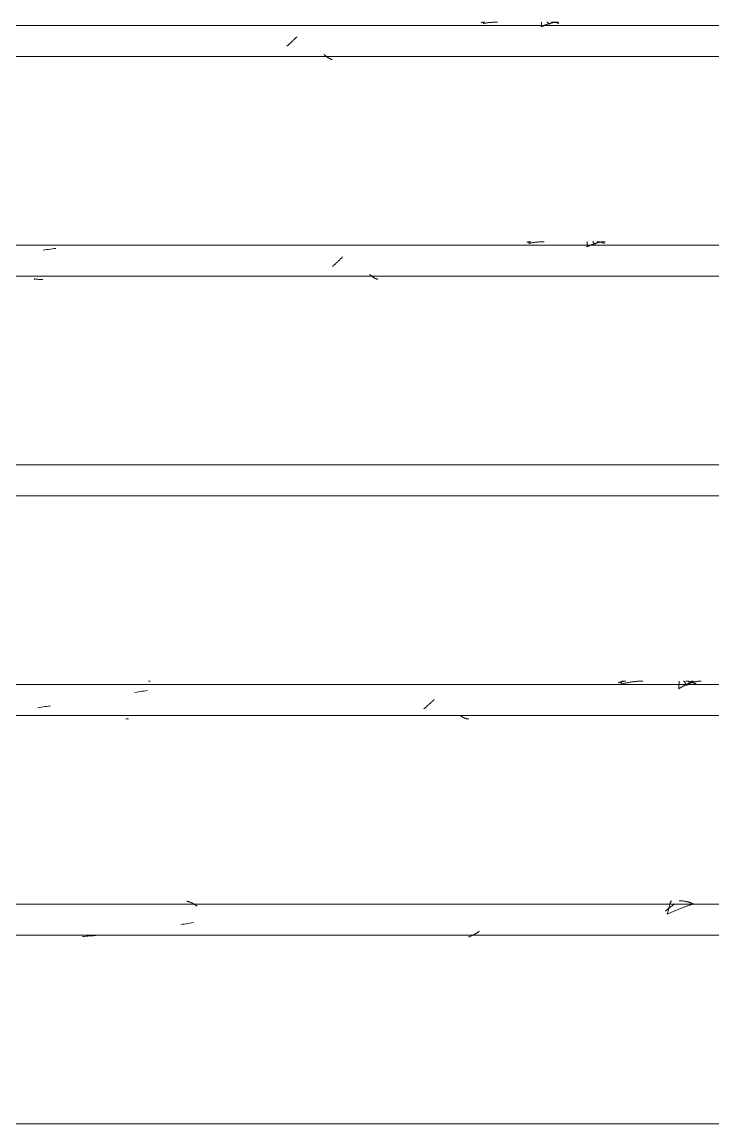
# Model space of a CAD drawing. Header units: millimetres. Extents: x -2100 to 124761, y -10432 to 93550.
# Drawn here: x 26282 to 26732, y -1000 to -283 of the extents above; entities that cross this region are included whole.
import ezdxf

# ---------------------------------------------------------------- set-up
doc = ezdxf.new("R2010")
doc.units = ezdxf.units.MM
doc.layers.add('NET CAT', color=3, linetype='Continuous', lineweight=5)
doc.layers.add('NET THAY 1', color=41, linetype='Continuous', lineweight=5)

# ---------------------------------------------------------------- blocks, each defined once
blk = doc.blocks.new('FP_4-MẶT ĐỨNG TRỤC A-Q')
at = {"layer": 'NET THAY 1'}
for p, q in [((31483.97, -857.14), (22887.32, -857.14)), ((26389.73, -855.17), (26389.44, -855.1)), ((26390.02, -855.24), (26389.73, -855.17)), ((26390.3, -855.32), (26390.02, -855.24)), ((26390.59, -855.41), (26390.3, -855.32)), ((26390.88, -855.5), (26390.59, -855.41)), ((26391.17, -855.6), (26390.88, -855.5)), ((26391.46, -855.7), (26391.17, -855.6)), ((26391.75, -855.82), (26391.46, -855.7)), ((26392.03, -855.93), (26391.75, -855.82)), ((26392.32, -856.06), (26392.03, -855.93)), ((26392.61, -856.19), (26392.32, -856.06)), ((26392.89, -856.32), (26392.61, -856.19)), ((26393.18, -856.47), (26392.89, -856.32)), ((26393.46, -856.62), (26393.18, -856.47)), ((26393.75, -856.77), (26393.46, -856.62)), ((26394.03, -856.93), (26393.75, -856.77)), ((26394.32, -857.1), (26394.03, -856.93)), ((26394.6, -857.27), (26394.32, -857.1)), ((26394.88, -857.44), (26394.6, -857.27)), ((26395.17, -857.63), (26394.88, -857.44)), ((26395.45, -857.81), (26395.17, -857.63)), ((26395.73, -858.01), (26395.45, -857.81)), ((26396.01, -858.2), (26395.73, -858.01)), ((26396.29, -858.41), (26396.01, -858.2)), ((26702.84, -859.87), (26702.59, -860.09)), ((26703.1, -859.66), (26702.84, -859.87)), ((26703.03, -859.54), (26702.9, -860.07)), ((26703.16, -859.04), (26703.03, -859.54)), ((26703.36, -859.46), (26703.1, -859.66)), ((26703.28, -858.55), (26703.16, -859.04)), ((26703.41, -858.09), (26703.28, -858.55)), ((26703.61, -859.25), (26703.36, -859.46)), ((26703.52, -857.66), (26703.41, -858.09)), ((26703.64, -857.25), (26703.52, -857.66)), ((26703.87, -859.05), (26703.61, -859.25)), ((26703.75, -856.88), (26703.64, -857.25)), ((26703.87, -856.53), (26703.75, -856.88)), ((26703.98, -856.21), (26703.87, -856.53)), ((26704.12, -858.86), (26703.87, -859.05)), ((26704.08, -855.92), (26703.98, -856.21)), ((26704.19, -855.66), (26704.08, -855.92)), ((26704.38, -858.66), (26704.12, -858.86)), ((26704.29, -855.44), (26704.19, -855.66)), ((26704.4, -855.25), (26704.29, -855.44)), ((26704.63, -858.48), (26704.38, -858.66)), ((26704.5, -855.09), (26704.4, -855.25)), ((26704.6, -854.97), (26704.5, -855.09)), ((26704.7, -854.88), (26704.6, -854.97)), ((26704.88, -858.29), (26704.63, -858.48)), ((26704.8, -854.83), (26704.7, -854.88)), ((26705.13, -858.11), (26704.88, -858.29)), ((26705.39, -857.94), (26705.13, -858.11)), ((26705.64, -857.76), (26705.39, -857.94)), ((26705.89, -857.6), (26705.64, -857.76)), ((26706.14, -857.43), (26705.89, -857.6)), ((26706.39, -857.27), (26706.14, -857.43)), ((26706.64, -857.12), (26706.39, -857.27)), ((26706.89, -856.97), (26706.64, -857.12)), ((26710.17, -854.82), (26709.84, -854.82)), ((26710.5, -854.84), (26710.17, -854.82)), ((26710.88, -859.76), (26710.41, -859.95)), ((26710.84, -854.86), (26710.5, -854.84)), ((26711.17, -854.88), (26710.84, -854.86)), ((26711.34, -859.58), (26710.88, -859.76)), ((26711.5, -854.91), (26711.17, -854.88)), ((26711.8, -859.4), (26711.34, -859.58)), ((26711.83, -854.94), (26711.5, -854.91)), ((26712.26, -859.23), (26711.8, -859.4)), ((26712.17, -854.98), (26711.83, -854.94)), ((26712.5, -855.03), (26712.17, -854.98)), ((26712.72, -859.06), (26712.26, -859.23)), ((26712.83, -855.07), (26712.5, -855.03)), ((26713.18, -858.89), (26712.72, -859.06)), ((26713.17, -855.13), (26712.83, -855.07)), ((26713.5, -855.19), (26713.17, -855.13)), ((26713.63, -858.72), (26713.18, -858.89)), ((26713.83, -855.25), (26713.5, -855.19)), ((26714.09, -858.55), (26713.63, -858.72)), ((26714.16, -855.32), (26713.83, -855.25)), ((26714.55, -858.39), (26714.09, -858.55)), ((26714.49, -855.4), (26714.16, -855.32)), ((26714.83, -855.48), (26714.49, -855.4)), ((26715.01, -858.23), (26714.55, -858.39)), ((26715.16, -855.56), (26714.83, -855.48)), ((26715.47, -858.08), (26715.01, -858.23)), ((26715.49, -855.65), (26715.16, -855.56)), ((26715.92, -857.92), (26715.47, -858.08)), ((26715.82, -855.75), (26715.49, -855.65)), ((26716.15, -855.84), (26715.82, -855.75)), ((26716.38, -857.78), (26715.92, -857.92)), ((26716.48, -855.95), (26716.15, -855.84)), ((26716.84, -857.63), (26716.38, -857.78)), ((26716.81, -856.06), (26716.48, -855.95)), ((26717.14, -856.17), (26716.81, -856.06)), ((26717.29, -857.49), (26716.84, -857.63)), ((26717.47, -856.29), (26717.14, -856.17)), ((26717.75, -857.35), (26717.29, -857.49)), ((26717.8, -856.41), (26717.47, -856.29)), ((26718.21, -857.21), (26717.75, -857.35)), ((26718.13, -856.54), (26717.8, -856.41)), ((26718.46, -856.67), (26718.13, -856.54)), ((26718.66, -857.08), (26718.21, -857.21)), ((26718.79, -856.81), (26718.46, -856.67)), ((26719.12, -856.95), (26718.66, -857.08)), ((26719.12, -856.95), (26718.79, -856.81)), ((26701.03, -861.43), (26700.77, -861.66)), ((26701.29, -861.2), (26701.03, -861.43)), ((26701.55, -860.97), (26701.29, -861.2)), ((26701.81, -860.74), (26701.55, -860.97)), ((26702.07, -860.52), (26701.81, -860.74)), ((26702.19, -862.98), (26702.04, -863.61)), ((26702.51, -863.39), (26702.04, -863.61)), ((26702.33, -860.3), (26702.07, -860.52)), ((26702.34, -862.37), (26702.19, -862.98)), ((26702.59, -860.09), (26702.33, -860.3)), ((26702.49, -861.77), (26702.34, -862.37)), ((26702.63, -861.19), (26702.49, -861.77)), ((26702.98, -863.17), (26702.51, -863.39)), ((26702.77, -860.62), (26702.63, -861.19)), ((26702.9, -860.07), (26702.77, -860.62)), ((26703.44, -862.96), (26702.98, -863.17)), ((26703.91, -862.74), (26703.44, -862.96)), ((26704.38, -862.53), (26703.91, -862.74)), ((26704.85, -862.32), (26704.38, -862.53)), ((26705.31, -862.11), (26704.85, -862.32)), ((26705.78, -861.91), (26705.31, -862.11)), ((26706.24, -861.7), (26705.78, -861.91)), ((26706.71, -861.5), (26706.24, -861.7)), ((26707.17, -861.3), (26706.71, -861.5)), ((26707.64, -861.1), (26707.17, -861.3)), ((26708.1, -860.9), (26707.64, -861.1)), ((26708.57, -860.71), (26708.1, -860.9)), ((26709.03, -860.51), (26708.57, -860.71)), ((26709.49, -860.32), (26709.03, -860.51)), ((26709.95, -860.13), (26709.49, -860.32)), ((26710.41, -859.95), (26709.95, -860.13)), ((26386.71, -870.16), (26385.52, -870.34)), ((26387.89, -869.97), (26386.71, -870.16)), ((26389.08, -869.78), (26387.89, -869.97)), ((26390.26, -869.59), (26389.08, -869.78)), ((26391.44, -869.4), (26390.26, -869.59)), ((26392.62, -869.21), (26391.44, -869.4)), ((26393.81, -869.02), (26392.62, -869.21)), ((22887.32, -877.14), (31483.97, -877.14)), ((26322.84, -878.04), (26321.64, -878.13)), ((26324.04, -877.95), (26322.84, -878.04)), ((26325.23, -877.86), (26324.04, -877.95)), ((26326.43, -877.76), (26325.23, -877.86)), ((26327.63, -877.66), (26326.43, -877.76)), ((26328.83, -877.56), (26327.63, -877.66)), ((26330.03, -877.45), (26328.83, -877.56)), ((26572.96, -878.37), (26572.65, -878.47)), ((26573.26, -878.26), (26572.96, -878.37)), ((26573.56, -878.14), (26573.26, -878.26)), ((26573.86, -878.02), (26573.56, -878.14)), ((26574.17, -877.89), (26573.86, -878.02)), ((26574.47, -877.76), (26574.17, -877.89)), ((26574.77, -877.63), (26574.47, -877.76)), ((26575.07, -877.49), (26574.77, -877.63)), ((26575.37, -877.34), (26575.07, -877.49)), ((26575.67, -877.19), (26575.37, -877.34)), ((26575.97, -877.04), (26575.67, -877.19)), ((26576.27, -876.88), (26575.97, -877.04)), ((26576.57, -876.72), (26576.27, -876.88)), ((26576.87, -876.55), (26576.57, -876.72)), ((26577.17, -876.38), (26576.87, -876.55)), ((26577.47, -876.2), (26577.17, -876.38)), ((26577.77, -876.02), (26577.47, -876.2)), ((26578.06, -875.84), (26577.77, -876.02)), ((26578.36, -875.65), (26578.06, -875.84)), ((26578.66, -875.46), (26578.36, -875.65)), ((26578.95, -875.27), (26578.66, -875.46)), ((26579.25, -875.07), (26578.95, -875.27)), ((26579.54, -874.86), (26579.25, -875.07)), ((26579.84, -874.66), (26579.54, -874.86))]:
    blk.add_line(p, q, dxfattribs=at)
blk = doc.blocks.new('FP_5-MẶT ĐỨNG TRỤC A-Q')
at = {"layer": 'NET THAY 1'}
for p, q in [((31454.24, -714.29), (22887.32, -714.29)), ((26364.9, -711.97), (26364.65, -711.96)), ((26365.16, -711.98), (26364.9, -711.97)), ((26365.42, -712), (26365.16, -711.98)), ((26365.68, -712.03), (26365.42, -712)), ((26670.59, -712.98), (26670.34, -713.09)), ((26670.84, -712.88), (26670.59, -712.98)), ((26671.09, -712.78), (26670.84, -712.88)), ((26671.34, -712.69), (26671.09, -712.78)), ((26671.59, -712.6), (26671.34, -712.69)), ((26671.84, -712.52), (26671.59, -712.6)), ((26671.85, -713.76), (26671.73, -714.12)), ((26672.18, -714), (26671.73, -714.12)), ((26672.09, -712.44), (26671.84, -712.52)), ((26671.96, -713.42), (26671.85, -713.76)), ((26672.07, -713.12), (26671.96, -713.42)), ((26672.18, -712.85), (26672.07, -713.12)), ((26672.34, -712.37), (26672.09, -712.44)), ((26672.29, -712.62), (26672.18, -712.85)), ((26672.63, -713.87), (26672.18, -714)), ((26672.39, -712.42), (26672.29, -712.62)), ((26672.59, -712.3), (26672.34, -712.37)), ((26672.5, -712.25), (26672.39, -712.42)), ((26672.6, -712.12), (26672.5, -712.25)), ((26672.84, -712.24), (26672.59, -712.3)), ((26672.7, -712.03), (26672.6, -712.12)), ((26673.08, -713.76), (26672.63, -713.87)), ((26672.8, -711.98), (26672.7, -712.03)), ((26673.09, -712.19), (26672.84, -712.24)), ((26673.53, -713.64), (26673.08, -713.76)), ((26673.33, -712.14), (26673.09, -712.19)), ((26673.58, -712.1), (26673.33, -712.14)), ((26673.98, -713.53), (26673.53, -713.64)), ((26673.83, -712.06), (26673.58, -712.1)), ((26674.08, -712.03), (26673.83, -712.06)), ((26674.42, -713.42), (26673.98, -713.53)), ((26674.33, -712), (26674.08, -712.03)), ((26674.58, -711.98), (26674.33, -712)), ((26674.87, -713.32), (26674.42, -713.42)), ((26674.82, -711.97), (26674.58, -711.98)), ((26675.07, -711.96), (26674.82, -711.97)), ((26675.32, -713.22), (26674.87, -713.32)), ((26675.77, -713.12), (26675.32, -713.22)), ((26676.21, -713.03), (26675.77, -713.12)), ((26676.66, -712.94), (26676.21, -713.03)), ((26677.11, -712.85), (26676.66, -712.94)), ((26677.55, -712.77), (26677.11, -712.85)), ((26678, -712.69), (26677.55, -712.77)), ((26678.45, -712.62), (26678, -712.69)), ((26678.89, -712.54), (26678.45, -712.62)), ((26679.34, -712.48), (26678.89, -712.54)), ((26679.79, -712.42), (26679.34, -712.48)), ((26680.23, -712.36), (26679.79, -712.42)), ((26680.68, -712.3), (26680.23, -712.36)), ((26681.12, -712.25), (26680.68, -712.3)), ((26681.57, -712.2), (26681.12, -712.25)), ((26682.01, -712.16), (26681.57, -712.2)), ((26682.46, -712.12), (26682.01, -712.16)), ((26682.9, -712.09), (26682.46, -712.12)), ((26683.35, -712.06), (26682.9, -712.09)), ((26683.79, -712.03), (26683.35, -712.06)), ((26684.24, -712.01), (26683.79, -712.03)), ((26684.68, -711.99), (26684.24, -712.01)), ((26685.13, -711.98), (26684.68, -711.99)), ((26685.57, -711.97), (26685.13, -711.98)), ((26686.02, -711.96), (26685.57, -711.97)), ((26709.5, -715.99), (26709.42, -716.98)), ((26709.57, -715.09), (26709.5, -715.99)), ((26709.62, -714.29), (26709.57, -715.09)), ((26709.67, -713.59), (26709.62, -714.29)), ((26709.7, -713.01), (26709.67, -713.59)), ((26709.74, -712.55), (26709.7, -713.01)), ((26709.76, -712.22), (26709.74, -712.55)), ((26710.08, -716.58), (26709.75, -716.77)), ((26709.78, -712.02), (26709.76, -712.22)), ((26710.4, -716.39), (26710.08, -716.58)), ((26710.72, -716.2), (26710.4, -716.39)), ((26711.05, -716.02), (26710.72, -716.2)), ((26711.37, -715.84), (26711.05, -716.02)), ((26711.69, -715.66), (26711.37, -715.84)), ((26712.01, -715.49), (26711.69, -715.66)), ((26712.33, -715.32), (26712.01, -715.49)), ((26712.65, -715.15), (26712.33, -715.32)), ((26712.59, -712), (26712.87, -712.14)), ((26712.97, -714.99), (26712.65, -715.15)), ((26712.87, -712.14), (26713.16, -712.37)), ((26713.29, -714.83), (26712.97, -714.99)), ((26713.16, -712.37), (26713.44, -712.69)), ((26713.61, -714.67), (26713.29, -714.83)), ((26713.44, -712.69), (26713.71, -713.09)), ((26713.93, -714.52), (26713.61, -714.67)), ((26713.71, -713.09), (26713.98, -713.58)), ((26714.25, -714.37), (26713.93, -714.52)), ((26713.98, -713.58), (26714.25, -714.15)), ((26714.31, -711.97), (26714.02, -711.96)), ((26714.25, -714.15), (26714.51, -714.79)), ((26714.57, -714.23), (26714.25, -714.37)), ((26714.6, -711.99), (26714.31, -711.97)), ((26714.7, -714.58), (26714.51, -714.79)), ((26714.89, -714.09), (26714.57, -714.23)), ((26714.89, -712.02), (26714.6, -711.99)), ((26714.89, -714.39), (26714.7, -714.58)), ((26715.18, -712.05), (26714.89, -712.02)), ((26715.21, -713.95), (26714.89, -714.09)), ((26715.08, -714.19), (26714.89, -714.39)), ((26715.27, -714.01), (26715.08, -714.19)), ((26715.47, -712.09), (26715.18, -712.05)), ((26715.52, -713.82), (26715.21, -713.95)), ((26715.46, -713.83), (26715.27, -714.01)), ((26715.65, -713.66), (26715.46, -713.83)), ((26715.76, -712.14), (26715.47, -712.09)), ((26715.84, -713.69), (26715.52, -713.82)), ((26715.83, -713.5), (26715.65, -713.66)), ((26716.05, -712.19), (26715.76, -712.14)), ((26716.02, -713.34), (26715.83, -713.5)), ((26716.16, -713.57), (26715.84, -713.69)), ((26716.21, -713.2), (26716.02, -713.34)), ((26716.34, -712.25), (26716.05, -712.19)), ((26716.47, -713.45), (26716.16, -713.57)), ((26716.39, -713.06), (26716.21, -713.2)), ((26716.63, -712.32), (26716.34, -712.25)), ((26716.58, -712.93), (26716.39, -713.06)), ((26716.79, -713.34), (26716.47, -713.45)), ((26716.77, -712.8), (26716.58, -712.93)), ((26716.92, -712.39), (26716.63, -712.32)), ((26716.95, -712.69), (26716.77, -712.8)), ((26717.11, -713.23), (26716.79, -713.34)), ((26717.21, -712.47), (26716.92, -712.39)), ((26717.14, -712.58), (26716.95, -712.69)), ((26717.42, -713.12), (26717.11, -713.23)), ((26717.32, -712.48), (26717.14, -712.58)), ((26717.5, -712.56), (26717.21, -712.47)), ((26717.5, -712.39), (26717.32, -712.48)), ((26717.74, -713.02), (26717.42, -713.12)), ((26717.69, -712.31), (26717.5, -712.39)), ((26717.78, -712.65), (26717.5, -712.56)), ((26717.87, -712.24), (26717.69, -712.31)), ((26718.05, -712.92), (26717.74, -713.02)), ((26718.07, -712.75), (26717.78, -712.65)), ((26718.05, -712.17), (26717.87, -712.24)), ((26718.24, -712.11), (26718.05, -712.17)), ((26718.37, -712.83), (26718.05, -712.92)), ((26718.36, -712.85), (26718.07, -712.75)), ((26718.42, -712.07), (26718.24, -712.11)), ((26718.65, -712.97), (26718.36, -712.85)), ((26718.68, -712.74), (26718.37, -712.83)), ((26718.6, -712.03), (26718.42, -712.07)), ((26718.79, -712), (26718.6, -712.03)), ((26718.94, -713.08), (26718.65, -712.97)), ((26719, -712.66), (26718.68, -712.74)), ((26718.97, -711.97), (26718.79, -712)), ((26719.22, -713.21), (26718.94, -713.08)), ((26719.15, -711.96), (26718.97, -711.97)), ((26719.31, -712.58), (26719, -712.66)), ((26719.51, -713.34), (26719.22, -713.21)), ((26719.63, -712.5), (26719.31, -712.58)), ((26719.79, -713.48), (26719.51, -713.34)), ((26719.94, -712.43), (26719.63, -712.5)), ((26720.08, -713.62), (26719.79, -713.48)), ((26720.26, -712.37), (26719.94, -712.43)), ((26720.37, -713.77), (26720.08, -713.62)), ((26720.57, -712.31), (26720.26, -712.37)), ((26720.65, -713.92), (26720.37, -713.77)), ((26720.88, -712.25), (26720.57, -712.31)), ((26720.94, -714.08), (26720.65, -713.92)), ((26721.2, -712.2), (26720.88, -712.25)), ((26721.51, -712.15), (26721.2, -712.2)), ((26721.82, -712.11), (26721.51, -712.15)), ((26722.14, -712.08), (26721.82, -712.11)), ((26722.45, -712.05), (26722.14, -712.08)), ((26722.76, -712.02), (26722.45, -712.05)), ((26723.08, -712), (26722.76, -712.02)), ((26723.39, -711.98), (26723.08, -712)), ((26723.7, -711.97), (26723.39, -711.98)), ((26724.02, -711.96), (26723.7, -711.97)), ((26356.89, -719.13), (26355.72, -719.31)), ((26358.05, -718.96), (26356.89, -719.13)), ((26359.22, -718.78), (26358.05, -718.96)), ((26360.39, -718.61), (26359.22, -718.78)), ((26361.56, -718.44), (26360.39, -718.61)), ((26362.73, -718.27), (26361.56, -718.44)), ((26363.9, -718.11), (26362.73, -718.27)), ((26709.75, -716.77), (26709.43, -716.97)), ((26293.77, -729.15), (26292.58, -729.33)), ((26294.95, -728.98), (26293.77, -729.15)), ((26296.14, -728.8), (26294.95, -728.98)), ((26297.33, -728.62), (26296.14, -728.8)), ((26298.51, -728.44), (26297.33, -728.62)), ((26299.7, -728.26), (26298.51, -728.44)), ((26300.89, -728.07), (26299.7, -728.26)), ((26543.93, -729.83), (26543.64, -730.06)), ((26544.22, -729.59), (26543.93, -729.83)), ((26544.5, -729.36), (26544.22, -729.59)), ((26544.79, -729.12), (26544.5, -729.36)), ((26545.08, -728.87), (26544.79, -729.12)), ((26545.36, -728.63), (26545.08, -728.87)), ((26545.65, -728.38), (26545.36, -728.63)), ((26545.94, -728.13), (26545.65, -728.38)), ((26546.22, -727.89), (26545.94, -728.13)), ((26546.5, -727.63), (26546.22, -727.89)), ((26546.79, -727.38), (26546.5, -727.63)), ((26547.07, -727.13), (26546.79, -727.38)), ((26547.35, -726.87), (26547.07, -727.13)), ((26547.63, -726.61), (26547.35, -726.87)), ((26547.91, -726.36), (26547.63, -726.61)), ((26548.19, -726.1), (26547.91, -726.36)), ((26548.47, -725.84), (26548.19, -726.1)), ((26548.75, -725.58), (26548.47, -725.84)), ((26549.03, -725.32), (26548.75, -725.58)), ((26549.31, -725.05), (26549.03, -725.32)), ((26549.58, -724.79), (26549.31, -725.05)), ((26549.86, -724.53), (26549.58, -724.79)), ((26550.14, -724.27), (26549.86, -724.53)), ((26550.41, -724.01), (26550.14, -724.27)), ((22887.32, -734.29), (31454.24, -734.29)), ((26350.26, -736.57), (26349.92, -736.55)), ((26350.59, -736.59), (26350.26, -736.57)), ((26350.93, -736.6), (26350.59, -736.59)), ((26351.26, -736.61), (26350.93, -736.6)), ((26351.6, -736.61), (26351.26, -736.61)), ((26567.92, -734.83), (26567.69, -734.67)), ((26568.14, -734.97), (26567.92, -734.83)), ((26568.37, -735.12), (26568.14, -734.97)), ((26568.59, -735.25), (26568.37, -735.12)), ((26568.82, -735.38), (26568.59, -735.25)), ((26569.04, -735.51), (26568.82, -735.38)), ((26569.26, -735.62), (26569.04, -735.51)), ((26569.49, -735.73), (26569.26, -735.62)), ((26569.71, -735.84), (26569.49, -735.73)), ((26569.93, -735.94), (26569.71, -735.84)), ((26570.16, -736.03), (26569.93, -735.94)), ((26570.38, -736.11), (26570.16, -736.03)), ((26570.6, -736.19), (26570.38, -736.11)), ((26570.82, -736.26), (26570.6, -736.19)), ((26571.05, -736.33), (26570.82, -736.26)), ((26571.27, -736.39), (26571.05, -736.33)), ((26571.49, -736.44), (26571.27, -736.39)), ((26571.71, -736.49), (26571.49, -736.44)), ((26571.93, -736.52), (26571.71, -736.49)), ((26572.15, -736.56), (26571.93, -736.52)), ((26572.38, -736.58), (26572.15, -736.56)), ((26572.6, -736.6), (26572.38, -736.58)), ((26572.82, -736.61), (26572.6, -736.6)), ((26573.04, -736.61), (26572.82, -736.61))]:
    blk.add_line(p, q, dxfattribs=at)
blk = doc.blocks.new('FP_6-MẶT ĐỨNG TRỤC A-Q')
at = {"layer": 'NET THAY 1'}
for p, q in [((31424.51, -571.43), (22887.32, -571.43)), ((22887.32, -591.43), (31424.51, -591.43))]:
    blk.add_line(p, q, dxfattribs=at)
blk = doc.blocks.new('FP_7-MẶT ĐỨNG TRỤC A-Q')
at = {"layer": 'NET THAY 1'}
for p, q in [((31394.78, -428.57), (22887.32, -428.57)), ((26610.88, -426.58), (26610.63, -426.64)), ((26611.12, -426.52), (26610.88, -426.58)), ((26611.37, -426.47), (26611.12, -426.52)), ((26611.61, -426.42), (26611.37, -426.47)), ((26611.86, -426.38), (26611.61, -426.42)), ((26612.1, -426.34), (26611.86, -426.38)), ((26612.15, -427.09), (26612.04, -427.34)), ((26612.49, -427.25), (26612.04, -427.34)), ((26612.34, -426.31), (26612.1, -426.34)), ((26612.25, -426.86), (26612.15, -427.09)), ((26612.35, -426.68), (26612.25, -426.86)), ((26612.59, -426.29), (26612.34, -426.31)), ((26612.45, -426.52), (26612.35, -426.68)), ((26612.55, -426.4), (26612.45, -426.52)), ((26612.95, -427.16), (26612.49, -427.25)), ((26612.65, -426.31), (26612.55, -426.4)), ((26612.83, -426.27), (26612.59, -426.29)), ((26612.75, -426.26), (26612.65, -426.31)), ((26613.08, -426.25), (26612.83, -426.27)), ((26613.4, -427.07), (26612.95, -427.16)), ((26613.32, -426.25), (26613.08, -426.25)), ((26613.85, -426.99), (26613.4, -427.07)), ((26614.3, -426.92), (26613.85, -426.99)), ((26614.76, -426.85), (26614.3, -426.92)), ((26615.21, -426.78), (26614.76, -426.85)), ((26615.66, -426.71), (26615.21, -426.78)), ((26616.11, -426.65), (26615.66, -426.71)), ((26616.56, -426.6), (26616.11, -426.65)), ((26617.01, -426.54), (26616.56, -426.6)), ((26617.46, -426.5), (26617.01, -426.54)), ((26617.91, -426.45), (26617.46, -426.5)), ((26618.36, -426.41), (26617.91, -426.45)), ((26618.82, -426.38), (26618.36, -426.41)), ((26619.27, -426.35), (26618.82, -426.38)), ((26619.72, -426.32), (26619.27, -426.35)), ((26620.17, -426.3), (26619.72, -426.32)), ((26620.62, -426.28), (26620.17, -426.3)), ((26621.07, -426.26), (26620.62, -426.28)), ((26621.52, -426.25), (26621.07, -426.26)), ((26621.97, -426.25), (26621.52, -426.25)), ((26649.84, -428.87), (26649.79, -429.63)), ((26650.11, -429.45), (26649.79, -429.62)), ((26649.89, -428.19), (26649.84, -428.87)), ((26649.92, -427.61), (26649.89, -428.19)), ((26649.96, -427.12), (26649.92, -427.61)), ((26649.98, -426.74), (26649.96, -427.12)), ((26650.01, -426.46), (26649.98, -426.74)), ((26650.03, -426.3), (26650.01, -426.46)), ((26650.43, -429.29), (26650.11, -429.45)), ((26650.76, -429.13), (26650.43, -429.29)), ((26651.08, -428.97), (26650.76, -429.13)), ((26651.4, -428.82), (26651.08, -428.97)), ((26651.72, -428.67), (26651.4, -428.82)), ((26652.03, -428.53), (26651.72, -428.67)), ((26652.35, -428.39), (26652.03, -428.53)), ((26652.67, -428.25), (26652.35, -428.39)), ((26652.99, -428.12), (26652.67, -428.25)), ((26653.31, -427.99), (26652.99, -428.12)), ((26653.63, -427.86), (26653.31, -427.99)), ((26653.45, -426.29), (26653.73, -426.42)), ((26653.94, -427.74), (26653.63, -427.86)), ((26653.73, -426.42), (26654.01, -426.65)), ((26654.26, -427.63), (26653.94, -427.74)), ((26654.01, -426.65), (26654.29, -426.96)), ((26654.58, -427.52), (26654.26, -427.63)), ((26654.29, -426.96), (26654.56, -427.36)), ((26654.56, -427.36), (26654.83, -427.84)), ((26654.9, -427.41), (26654.58, -427.52)), ((26655.02, -427.68), (26654.83, -427.84)), ((26655.21, -427.31), (26654.9, -427.41)), ((26655.21, -427.53), (26655.02, -427.68)), ((26655.53, -427.21), (26655.21, -427.31)), ((26655.4, -427.38), (26655.21, -427.53)), ((26655.59, -427.25), (26655.4, -427.38)), ((26655.84, -427.12), (26655.53, -427.21)), ((26655.78, -427.12), (26655.59, -427.25)), ((26655.97, -427), (26655.78, -427.12)), ((26656.16, -427.03), (26655.84, -427.12)), ((26656.16, -426.89), (26655.97, -427)), ((26656.34, -426.79), (26656.16, -426.89)), ((26656.48, -426.95), (26656.16, -427.03)), ((26656.53, -426.69), (26656.34, -426.79)), ((26656.68, -426.26), (26656.4, -426.25)), ((26656.79, -426.87), (26656.48, -426.95)), ((26656.72, -426.61), (26656.53, -426.69)), ((26656.97, -426.27), (26656.68, -426.26)), ((26656.91, -426.53), (26656.72, -426.61)), ((26657.11, -426.79), (26656.79, -426.87)), ((26657.09, -426.46), (26656.91, -426.53)), ((26657.25, -426.3), (26656.97, -426.27)), ((26657.28, -426.41), (26657.09, -426.46)), ((26657.42, -426.72), (26657.11, -426.79)), ((26657.54, -426.33), (26657.25, -426.3)), ((26657.47, -426.36), (26657.28, -426.41)), ((26657.74, -426.66), (26657.42, -426.72)), ((26657.65, -426.32), (26657.47, -426.36)), ((26657.83, -426.36), (26657.54, -426.33)), ((26657.84, -426.28), (26657.65, -426.32)), ((26658.05, -426.59), (26657.74, -426.66)), ((26658.11, -426.41), (26657.83, -426.36)), ((26658.02, -426.26), (26657.84, -426.28)), ((26658.21, -426.25), (26658.02, -426.26)), ((26658.37, -426.54), (26658.05, -426.59)), ((26658.4, -426.46), (26658.11, -426.41)), ((26658.68, -426.49), (26658.37, -426.54)), ((26658.68, -426.51), (26658.4, -426.46)), ((26658.99, -426.44), (26658.68, -426.49)), ((26658.97, -426.58), (26658.68, -426.51)), ((26659.25, -426.64), (26658.97, -426.58)), ((26659.31, -426.4), (26658.99, -426.44)), ((26659.54, -426.72), (26659.25, -426.64)), ((26659.62, -426.36), (26659.31, -426.4)), ((26659.82, -426.8), (26659.54, -426.72)), ((26659.94, -426.33), (26659.62, -426.36)), ((26660.11, -426.89), (26659.82, -426.8)), ((26660.25, -426.3), (26659.94, -426.33)), ((26660.39, -426.99), (26660.11, -426.89)), ((26660.57, -426.28), (26660.25, -426.3)), ((26660.68, -427.09), (26660.39, -426.99)), ((26660.88, -426.27), (26660.57, -426.28)), ((26660.96, -427.2), (26660.68, -427.09)), ((26661.19, -426.25), (26660.88, -426.27)), ((26661.25, -427.31), (26660.96, -427.2)), ((26661.51, -426.25), (26661.19, -426.25)), ((26297.29, -431.52), (26296.13, -431.68)), ((26298.46, -431.37), (26297.29, -431.52)), ((26299.62, -431.21), (26298.46, -431.37)), ((26300.79, -431.06), (26299.62, -431.21)), ((26301.95, -430.91), (26300.79, -431.06)), ((26303.12, -430.76), (26301.95, -430.91)), ((26304.28, -430.61), (26303.12, -430.76)), ((26490.11, -436.9), (26489.84, -437.16)), ((26490.38, -436.64), (26490.11, -436.9)), ((26490.65, -436.38), (26490.38, -436.64)), ((26490.92, -436.13), (26490.65, -436.38)), ((26484.56, -442.09), (26484.27, -442.34)), ((26484.84, -441.84), (26484.56, -442.09)), ((26485.13, -441.58), (26484.84, -441.84)), ((26485.41, -441.33), (26485.13, -441.58)), ((26485.69, -441.07), (26485.41, -441.33)), ((26485.97, -440.81), (26485.69, -441.07)), ((26486.25, -440.56), (26485.97, -440.81)), ((26486.53, -440.3), (26486.25, -440.56)), ((26486.81, -440.04), (26486.53, -440.3)), ((26487.09, -439.78), (26486.81, -440.04)), ((26487.37, -439.52), (26487.09, -439.78)), ((26487.64, -439.25), (26487.37, -439.52)), ((26487.92, -438.99), (26487.64, -439.25)), ((26488.2, -438.73), (26487.92, -438.99)), ((26488.47, -438.47), (26488.2, -438.73)), ((26488.75, -438.21), (26488.47, -438.47)), ((26489.02, -437.94), (26488.75, -438.21)), ((26489.29, -437.68), (26489.02, -437.94)), ((26489.56, -437.42), (26489.29, -437.68)), ((26489.84, -437.16), (26489.56, -437.42)), ((22887.32, -448.57), (31394.78, -448.57)), ((26290.42, -450.69), (26290.13, -450.85)), ((26290.71, -450.43), (26290.42, -450.69)), ((26291.08, -450.49), (26290.72, -450.43)), ((26291.45, -450.54), (26291.08, -450.49)), ((26291.82, -450.6), (26291.45, -450.54)), ((26292.19, -450.64), (26291.82, -450.6)), ((26292.56, -450.69), (26292.19, -450.64)), ((26292.93, -450.73), (26292.56, -450.69)), ((26293.29, -450.76), (26292.93, -450.73)), ((26293.66, -450.8), (26293.29, -450.76)), ((26294.03, -450.82), (26293.66, -450.8)), ((26294.4, -450.85), (26294.03, -450.82)), ((26294.77, -450.87), (26294.4, -450.85)), ((26295.13, -450.88), (26294.77, -450.87)), ((26295.5, -450.89), (26295.13, -450.88)), ((26295.87, -450.9), (26295.5, -450.89)), ((26508.66, -447.82), (26508.43, -447.63)), ((26508.89, -448.01), (26508.66, -447.82)), ((26509.12, -448.19), (26508.89, -448.01)), ((26509.35, -448.37), (26509.12, -448.19)), ((26509.57, -448.55), (26509.35, -448.37)), ((26509.8, -448.72), (26509.57, -448.55)), ((26510.03, -448.88), (26509.8, -448.72)), ((26510.26, -449.03), (26510.03, -448.88)), ((26510.48, -449.19), (26510.26, -449.03)), ((26510.71, -449.33), (26510.48, -449.19)), ((26510.93, -449.47), (26510.71, -449.33)), ((26511.16, -449.6), (26510.93, -449.47)), ((26511.38, -449.73), (26511.16, -449.6)), ((26511.61, -449.85), (26511.38, -449.73)), ((26511.83, -449.96), (26511.61, -449.85)), ((26512.05, -450.07), (26511.83, -449.96)), ((26512.28, -450.17), (26512.05, -450.07)), ((26512.5, -450.27), (26512.28, -450.17)), ((26512.72, -450.36), (26512.5, -450.27)), ((26512.95, -450.44), (26512.72, -450.36)), ((26513.17, -450.51), (26512.95, -450.44)), ((26513.39, -450.58), (26513.17, -450.51)), ((26513.61, -450.65), (26513.39, -450.58)), ((26513.83, -450.7), (26513.61, -450.65))]:
    blk.add_line(p, q, dxfattribs=at)
blk = doc.blocks.new('FP_8-MẶT ĐỨNG TRỤC A-Q')
at = {"layer": 'NET THAY 1'}
for p, q in [((31365.06, -285.71), (22887.32, -285.71)), ((26581.1, -283.65), (26580.86, -283.7)), ((26581.34, -283.6), (26581.1, -283.65)), ((26581.58, -283.55), (26581.34, -283.6)), ((26581.82, -283.52), (26581.58, -283.55)), ((26582.05, -283.48), (26581.82, -283.52)), ((26582.29, -283.45), (26582.05, -283.48)), ((26582.37, -284.13), (26582.27, -284.35)), ((26582.72, -284.26), (26582.27, -284.35)), ((26582.53, -283.43), (26582.29, -283.45)), ((26582.47, -283.93), (26582.37, -284.13)), ((26582.56, -283.77), (26582.47, -283.93)), ((26582.77, -283.41), (26582.53, -283.43)), ((26582.66, -283.63), (26582.56, -283.77)), ((26582.75, -283.52), (26582.66, -283.63)), ((26583.16, -284.18), (26582.72, -284.26)), ((26582.85, -283.45), (26582.75, -283.52)), ((26583.01, -283.4), (26582.77, -283.41)), ((26582.94, -283.4), (26582.85, -283.45)), ((26583.24, -283.39), (26583.01, -283.4)), ((26583.6, -284.11), (26583.16, -284.18)), ((26584.04, -284.03), (26583.6, -284.11)), ((26584.49, -283.96), (26584.04, -284.03)), ((26584.93, -283.9), (26584.49, -283.96)), ((26585.37, -283.84), (26584.93, -283.9)), ((26585.81, -283.78), (26585.37, -283.84)), ((26586.25, -283.72), (26585.81, -283.78)), ((26586.69, -283.67), (26586.25, -283.72)), ((26587.14, -283.63), (26586.69, -283.67)), ((26587.58, -283.59), (26587.14, -283.63)), ((26588.02, -283.55), (26587.58, -283.59)), ((26588.46, -283.51), (26588.02, -283.55)), ((26588.9, -283.48), (26588.46, -283.51)), ((26589.34, -283.46), (26588.9, -283.48)), ((26589.78, -283.44), (26589.34, -283.46)), ((26590.22, -283.42), (26589.78, -283.44)), ((26590.66, -283.4), (26590.22, -283.42)), ((26591.11, -283.39), (26590.66, -283.4)), ((26591.55, -283.39), (26591.11, -283.39)), ((26620.08, -285.74), (26620.03, -286.55)), ((26620.35, -286.38), (26620.03, -286.54)), ((26620.13, -285.04), (26620.08, -285.74)), ((26620.17, -284.45), (26620.13, -285.04)), ((26620.2, -283.99), (26620.17, -284.45)), ((26620.22, -283.66), (26620.2, -283.99)), ((26620.25, -283.45), (26620.22, -283.66)), ((26620.67, -286.22), (26620.35, -286.38)), ((26620.98, -286.06), (26620.67, -286.22)), ((26621.3, -285.91), (26620.98, -286.06)), ((26621.62, -285.77), (26621.3, -285.91)), ((26621.93, -285.63), (26621.62, -285.77)), ((26622.25, -285.49), (26621.93, -285.63)), ((26622.56, -285.35), (26622.25, -285.49)), ((26622.88, -285.22), (26622.56, -285.35)), ((26623.19, -285.1), (26622.88, -285.22)), ((26623.51, -284.98), (26623.19, -285.1)), ((26623.82, -284.86), (26623.51, -284.98)), ((26623.75, -283.43), (26624.02, -283.55)), ((26624.14, -284.75), (26623.82, -284.86)), ((26624.02, -283.55), (26624.28, -283.75)), ((26624.45, -284.64), (26624.14, -284.75)), ((26624.28, -283.75), (26624.55, -284.03)), ((26624.77, -284.53), (26624.45, -284.64)), ((26624.55, -284.03), (26624.81, -284.39)), ((26625.08, -284.43), (26624.77, -284.53)), ((26624.81, -284.39), (26625.06, -284.82)), ((26625.25, -284.67), (26625.06, -284.82)), ((26625.39, -284.34), (26625.08, -284.43)), ((26625.44, -284.53), (26625.25, -284.67)), ((26625.7, -284.24), (26625.39, -284.34)), ((26625.63, -284.39), (26625.44, -284.53)), ((26625.82, -284.26), (26625.63, -284.39)), ((26626.02, -284.16), (26625.7, -284.24)), ((26626.01, -284.14), (26625.82, -284.26)), ((26626.2, -284.03), (26626.01, -284.14)), ((26626.33, -284.07), (26626.02, -284.16)), ((26626.39, -283.93), (26626.2, -284.03)), ((26626.64, -284), (26626.33, -284.07)), ((26626.57, -283.84), (26626.39, -283.93)), ((26626.76, -283.75), (26626.57, -283.84)), ((26626.95, -283.92), (26626.64, -284)), ((26626.95, -283.67), (26626.76, -283.75)), ((26627.24, -283.4), (26626.95, -283.39)), ((26627.13, -283.61), (26626.95, -283.67)), ((26627.27, -283.85), (26626.95, -283.92)), ((26627.32, -283.55), (26627.13, -283.61)), ((26627.52, -283.42), (26627.24, -283.4)), ((26627.58, -283.79), (26627.27, -283.85)), ((26627.51, -283.5), (26627.32, -283.55)), ((26627.69, -283.46), (26627.51, -283.5)), ((26627.8, -283.44), (26627.52, -283.42)), ((26627.89, -283.73), (26627.58, -283.79)), ((26627.88, -283.43), (26627.69, -283.46)), ((26628.09, -283.47), (26627.8, -283.44)), ((26628.07, -283.4), (26627.88, -283.43)), ((26628.2, -283.68), (26627.89, -283.73)), ((26628.25, -283.39), (26628.07, -283.4)), ((26628.37, -283.5), (26628.09, -283.47)), ((26628.51, -283.63), (26628.2, -283.68)), ((26628.65, -283.55), (26628.37, -283.5)), ((26628.82, -283.58), (26628.51, -283.63)), ((26628.94, -283.59), (26628.65, -283.55)), ((26629.14, -283.54), (26628.82, -283.58)), ((26629.22, -283.65), (26628.94, -283.59)), ((26629.45, -283.5), (26629.14, -283.54)), ((26629.5, -283.71), (26629.22, -283.65)), ((26629.76, -283.47), (26629.45, -283.5)), ((26629.79, -283.78), (26629.5, -283.71)), ((26630.07, -283.45), (26629.76, -283.47)), ((26630.07, -283.85), (26629.79, -283.78)), ((26630.38, -283.42), (26630.07, -283.45)), ((26630.35, -283.94), (26630.07, -283.85)), ((26630.63, -284.02), (26630.35, -283.94)), ((26630.69, -283.41), (26630.38, -283.42)), ((26630.91, -284.12), (26630.63, -284.02)), ((26631, -283.4), (26630.69, -283.41)), ((26631.2, -284.21), (26630.91, -284.12)), ((26631.31, -283.39), (26631, -283.4)), ((26631.48, -284.32), (26631.2, -284.21)), ((26460.37, -293.71), (26460.1, -293.97)), ((26460.64, -293.45), (26460.37, -293.71)), ((26460.91, -293.2), (26460.64, -293.45)), ((26461.18, -292.94), (26460.91, -293.2)), ((26454.84, -298.91), (26454.55, -299.16)), ((26455.12, -298.66), (26454.84, -298.91)), ((26455.4, -298.4), (26455.12, -298.66)), ((26455.68, -298.14), (26455.4, -298.4)), ((26455.96, -297.89), (26455.68, -298.14)), ((26456.25, -297.63), (26455.96, -297.89)), ((26456.52, -297.37), (26456.25, -297.63)), ((26456.8, -297.11), (26456.52, -297.37)), ((26457.08, -296.85), (26456.8, -297.11)), ((26457.36, -296.59), (26457.08, -296.85)), ((26457.64, -296.32), (26457.36, -296.59)), ((26457.91, -296.06), (26457.64, -296.32)), ((26458.19, -295.8), (26457.91, -296.06)), ((26458.46, -295.54), (26458.19, -295.8)), ((26458.74, -295.28), (26458.46, -295.54)), ((26459.01, -295.01), (26458.74, -295.28)), ((26459.28, -294.75), (26459.01, -295.01)), ((26459.56, -294.49), (26459.28, -294.75)), ((26459.83, -294.23), (26459.56, -294.49)), ((26460.1, -293.97), (26459.83, -294.23)), ((22887.32, -305.71), (31365.06, -305.71)), ((26478.96, -304.74), (26478.73, -304.54)), ((26479.19, -304.93), (26478.96, -304.74)), ((26479.42, -305.12), (26479.19, -304.93)), ((26479.65, -305.31), (26479.42, -305.12)), ((26479.87, -305.49), (26479.65, -305.31)), ((26480.1, -305.66), (26479.87, -305.49)), ((26480.33, -305.83), (26480.1, -305.66)), ((26480.56, -306), (26480.33, -305.83)), ((26480.78, -306.15), (26480.56, -306)), ((26481.01, -306.31), (26480.78, -306.15)), ((26481.24, -306.45), (26481.01, -306.31)), ((26481.46, -306.59), (26481.24, -306.45)), ((26481.69, -306.73), (26481.46, -306.59)), ((26481.91, -306.85), (26481.69, -306.73)), ((26482.13, -306.98), (26481.91, -306.85)), ((26482.36, -307.09), (26482.13, -306.98)), ((26482.58, -307.2), (26482.36, -307.09)), ((26482.81, -307.3), (26482.58, -307.2)), ((26483.03, -307.4), (26482.81, -307.3)), ((26483.25, -307.49), (26483.03, -307.4)), ((26483.47, -307.57), (26483.25, -307.49)), ((26483.7, -307.65), (26483.47, -307.57)), ((26483.92, -307.72), (26483.7, -307.65)), ((26484.14, -307.78), (26483.92, -307.72))]:
    blk.add_line(p, q, dxfattribs=at)

msp = doc.modelspace()

# ---------------------------------------------------------------- linework, layer by layer
at = {"layer": 'NET CAT'}
msp.add_lwpolyline([(44599.94, -1000), (-2000.06, -1000)], dxfattribs=at)

# ---------------------------------------------------------------- block references
at = {"layer": 'NET THAY 1'}
for name in ['FP_8-MẶT ĐỨNG TRỤC A-Q', 'FP_7-MẶT ĐỨNG TRỤC A-Q', 'FP_6-MẶT ĐỨNG TRỤC A-Q', 'FP_5-MẶT ĐỨNG TRỤC A-Q', 'FP_4-MẶT ĐỨNG TRỤC A-Q']:
    msp.add_blockref(name, (0, 0), dxfattribs=at)

doc.saveas('drawing.dxf')
